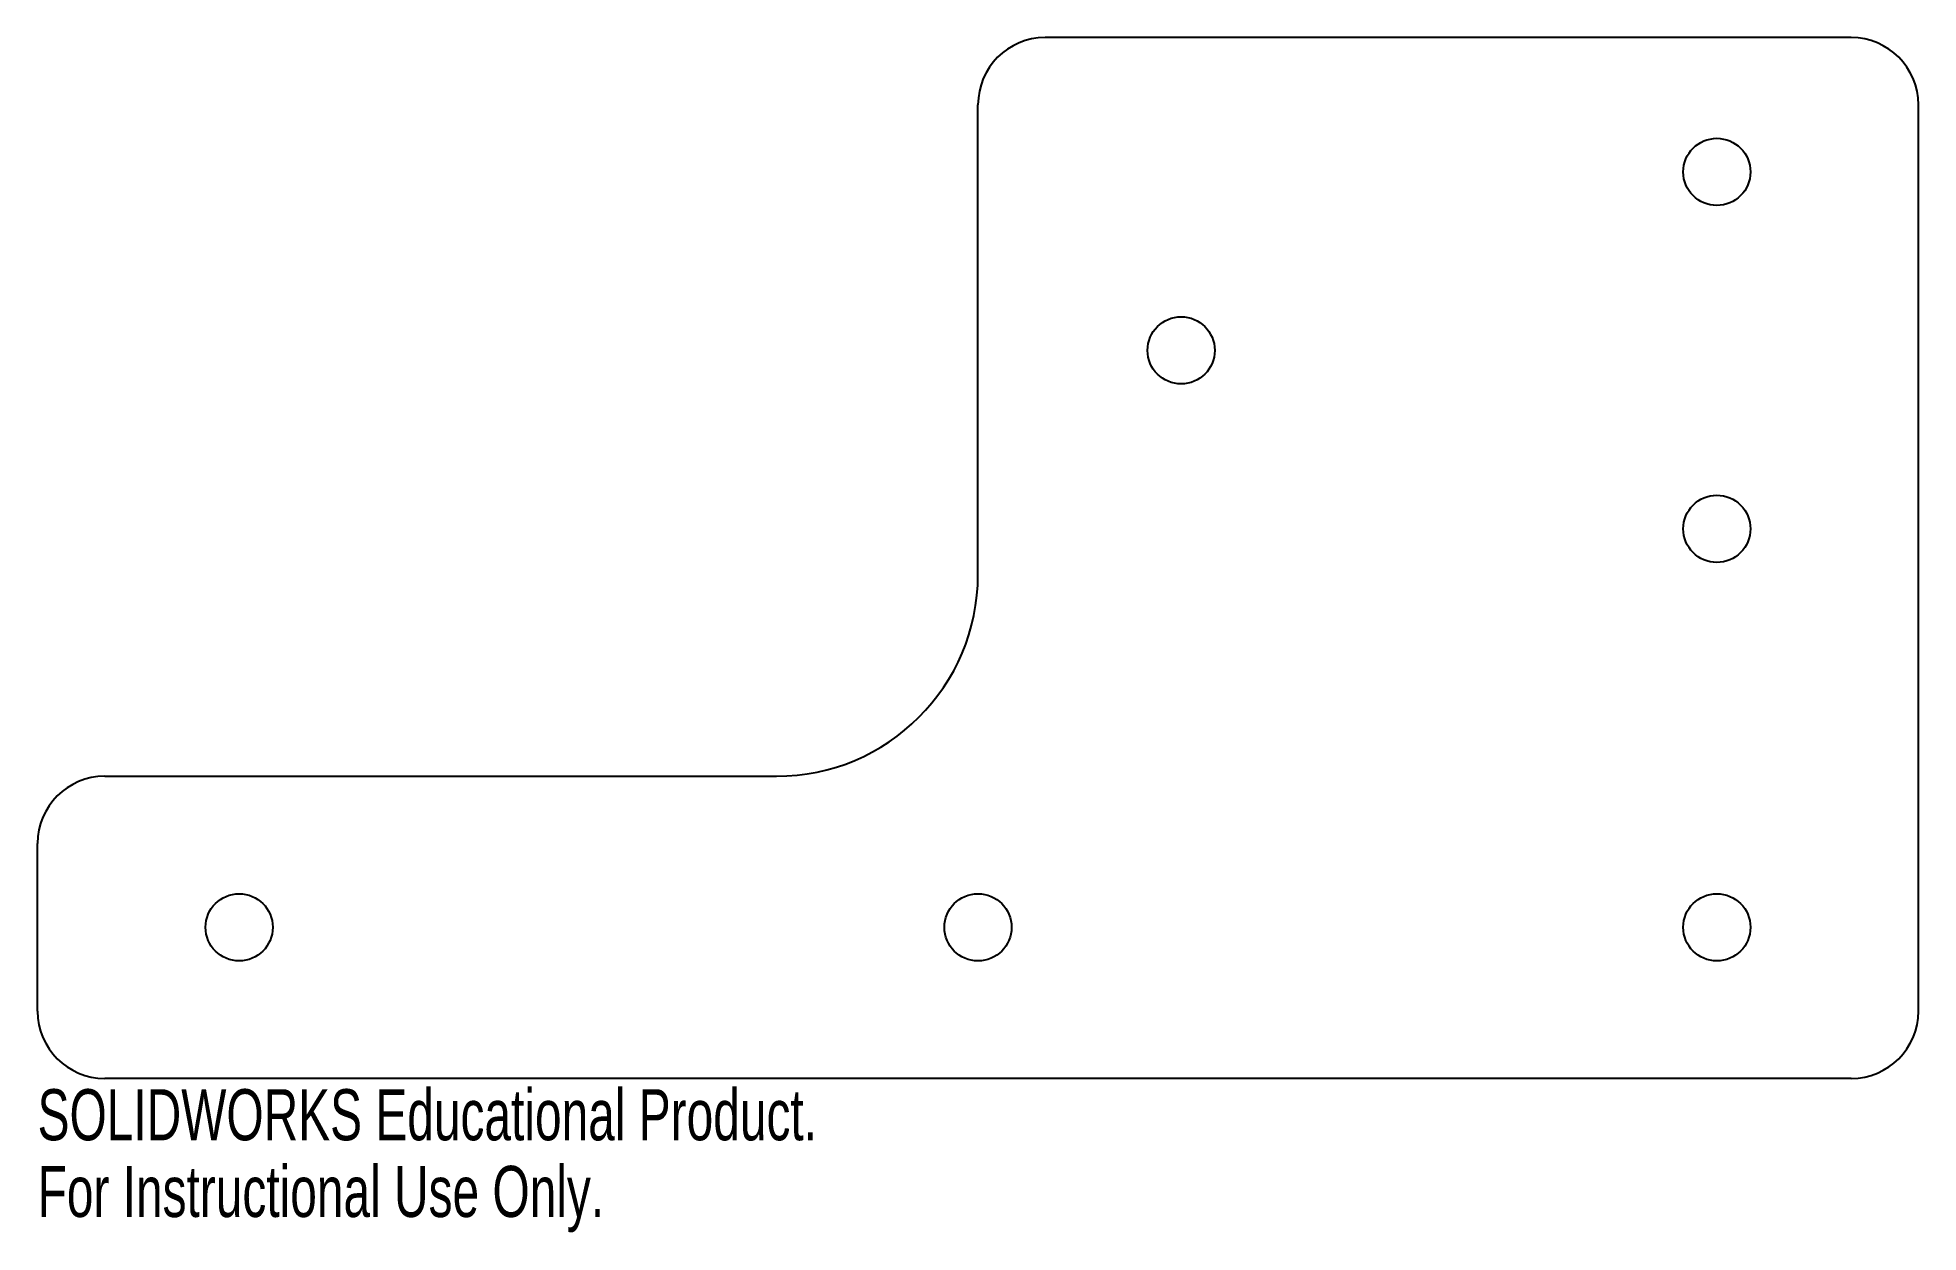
# Model space of a CAD drawing. Header units: inches. Extents: x 13.72 to 20.72, y -1.82 to 2.63.
import ezdxf

# ---------------------------------------------------------------- set-up
doc = ezdxf.new("R2010")
doc.units = ezdxf.units.IN
doc.header["$MEASUREMENT"] = 0
doc.styles.add('SLDTEXTSTYLE0', font='TXT', dxfattribs={"width": 0.7})

msp = doc.modelspace()

# ---------------------------------------------------------------- linework, layer by layer
at = {"color": 7, "linetype": 'Continuous', "lineweight": 25}
for p, q in [((20.4744, 2.625), (17.4744, 2.625)), ((17.2244, 0.625), (17.2244, 2.375)), ((20.7244, -1), (20.7244, 2.375)), ((13.9744, -0.125), (16.4744, -0.125)), ((13.7244, -1), (13.7244, -0.375)), ((20.4744, -1.25), (13.9744, -1.25))]:
    msp.add_line(p, q, dxfattribs=at)
for centre in [(19.9744, 2.125), (17.9804, 1.4605), (19.9744, 0.7961), (14.4744, -0.6875), (17.2244, -0.6875), (19.9744, -0.6875)]:
    msp.add_circle(centre, 0.125, dxfattribs=at)
for centre, radius, start, end in [((17.4744, 2.375), 0.25, 90, 180), ((20.4744, 2.375), 0.25, 0, 90), ((16.4744, 0.625), 0.75, 270, 0), ((13.9744, -0.375), 0.25, 90, 180), ((13.9744, -1), 0.25, 180, 270), ((20.4744, -1), 0.25, 270, 0)]:
    msp.add_arc(centre, radius, start, end, dxfattribs=at)

# ---------------------------------------------------------------- texts
at = {"color": 7, "linetype": 'Continuous', "char_height": 0.1903, "attachment_point": 1, "style": 'SLDTEXTSTYLE0'}
for s, insert in [('SOLIDWORKS Educational Product.', (13.7244, -1.2901)), ('For Instructional Use Only.', (13.7244, -1.5756))]:
    msp.add_mtext(s, dxfattribs=dict(at, insert=insert))

doc.saveas('drawing.dxf')
